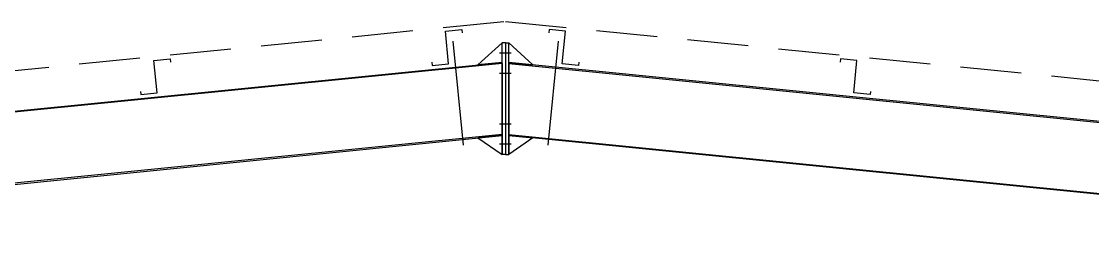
# Model space of a CAD drawing. Header units: millimetres. Extents: x 68421 to 1479662, y -51504 to 144751.
# Drawn here: x 1162186 to 1167479, y 19447 to 20605 of the extents above; entities that cross this region are included whole.
import ezdxf

# ---------------------------------------------------------------- set-up
doc = ezdxf.new("R2010")
doc.units = ezdxf.units.MM
doc.header["$LTSCALE"] = 0.35
doc.header["$MEASUREMENT"] = 0
doc.linetypes.add('CONTIN', pattern=[0, 0, 0])
doc.linetypes.add('DASHED', pattern=[1290.855, 860.57, -430.285])
doc.layers.get('0').update_dxf_attribs({"linetype": 'CONTIN'})
for name, color, linetype in [('1', 7, 'CONTIN'), ('10', 10, 'CONTIN'), ('5', 5, 'DASHED')]:
    doc.layers.add(name, color=color, linetype=linetype)

# ---------------------------------------------------------------- blocks, each defined once
blk = doc.blocks.new('ZCOL')
for p, q in [((10.16, 0), (0, 0)), ((0, 0), (0, -25.4)), ((10.16, -2.54), (10.16, 0)), ((-10.16, -25.4), (-10.16, -22.86)), ((0, -25.4), (-10.16, -25.4))]:
    blk.add_line(p, q)

msp = doc.modelspace()

# ---------------------------------------------------------------- linework, layer by layer
at = {"layer": '1'}
for p, q in [((1164316.98647, 20506.66154), (1164368.39711, 19992.55504)), ((1164441.6515, 20389.91444), (1164561.64955, 20498.54234)), ((1164561.64955, 20498.54234), (1164561.64955, 20498.54234)), ((1164561.64955, 20401.91544), (1164561.64955, 20498.54234)), ((1164561.64955, 19946.74544), (1164561.64955, 20498.49154)), ((1164577.65004, 20498.49154), (1164561.64955, 20498.49154)), ((1164577.65004, 20498.49154), (1164577.65004, 19946.74544)), ((1164577.65004, 20498.49154), (1164577.65004, 19946.74544)), ((1164577.65004, 20498.49154), (1164593.65004, 20498.49154)), ((1164713.64955, 20389.91444), (1164593.65004, 20498.54234)), ((1164593.65004, 20498.54234), (1164593.65004, 20498.54234)), ((1164593.65004, 20401.91544), (1164593.65004, 20498.54234)), ((1164593.65004, 19946.74544), (1164593.65004, 20498.49154)), ((1164838.30775, 20506.66244), (1164786.8976, 19992.55504)), ((1164548.94984, 20448.49154), (1164606.35024, 20448.49154)), ((1164548.94984, 20448.49154), (1164606.35024, 20448.49154)), ((1157087.65004, 19654.51604), (1164561.15297, 20401.86654)), ((1164561.64955, 20396.89004), (1157088.14804, 19649.54234)), ((1164561.64955, 20396.89004), (1158591.39992, 19799.86654)), ((1164561.64955, 20401.91544), (1164441.6515, 20389.91444)), ((1164561.64955, 20396.89004), (1164561.15297, 20401.86654)), ((1164561.64955, 20396.89004), (1164561.64955, 20045.14494)), ((1164593.65004, 20401.91544), (1164713.64955, 20389.91444)), ((1164593.65004, 20396.89004), (1164594.14711, 20401.86654)), ((1164593.65004, 20396.89004), (1164593.65004, 20045.14494)), ((1164593.65004, 20396.89004), (1170563.89324, 19799.86754)), ((1164593.65004, 20396.89004), (1172067.15394, 19649.54234)), ((1172067.65204, 19654.51604), (1164594.14711, 20401.86654)), ((1164548.94984, 20348.49064), (1164606.35024, 20348.49064)), ((1164548.94984, 20348.49064), (1164606.35024, 20348.49064)), ((1164548.94984, 20098.49154), (1164606.35024, 20098.49154)), ((1164548.94984, 20098.49154), (1164606.35024, 20098.49154)), ((1164561.64955, 20045.14494), (1158626.22609, 19451.60194)), ((1164561.15297, 20045.09604), (1158626.2289, 19451.60194)), ((1158626.72694, 19446.62834), (1164561.64955, 20040.11954)), ((1164561.64955, 20040.11954), (1164441.6515, 20028.11954)), ((1164441.6515, 20028.11954), (1164561.64955, 19946.74544)), ((1164561.15297, 20045.09604), (1164561.64955, 20040.11954)), ((1164561.64955, 20040.11954), (1164561.64955, 19946.74544)), ((1164593.65004, 20045.14494), (1170529.06804, 19451.60384)), ((1164594.14711, 20045.09604), (1164593.65004, 20040.11954)), ((1170528.56704, 19446.62924), (1164593.65004, 20040.11954)), ((1164593.65004, 20040.11954), (1164713.64955, 20028.11954)), ((1164593.65004, 20040.11954), (1164593.65004, 19946.74544)), ((1164713.64955, 20028.11954), (1164593.65004, 19946.74544)), ((1164594.14711, 20045.09604), (1170529.06414, 19451.60384)), ((1164548.94984, 19998.49154), (1164606.35024, 19998.49154)), ((1164548.94984, 19998.49154), (1164606.35024, 19998.49154)), ((1164577.65004, 19946.74544), (1164561.64955, 19946.74544)), ((1164561.64955, 19946.74544), (1164561.64955, 19946.74544)), ((1164577.65004, 19946.74544), (1164593.65004, 19946.74544)), ((1164593.65004, 19946.74544), (1164593.65004, 19946.74544))]:
    msp.add_line(p, q, dxfattribs=at)
at = {"layer": '5'}
for p, q in [((1157077.65004, 19854.51404), (1164577.65004, 20604.51404)), ((1164577.65004, 20604.51404), (1172077.65004, 19854.51404))]:
    msp.add_line(p, q, dxfattribs=at)

# ---------------------------------------------------------------- block references
at = {"layer": '10', "yscale": -6.3740158, "zscale": -6.3740158}
for p, xscale, rotation in [((1164297.13734, 20394.61074), -8, 5.710591760000002), ((1164858.15639, 20394.61174), 8, 354.2894077), ((1162856.82143, 20250.57944), -8, 5.710591760000002), ((1166298.47328, 20250.58044), 8, 354.2894077)]:
    msp.add_blockref('ZCOL', p, dxfattribs=dict(at, xscale=xscale, rotation=rotation))

doc.saveas('drawing.dxf')
